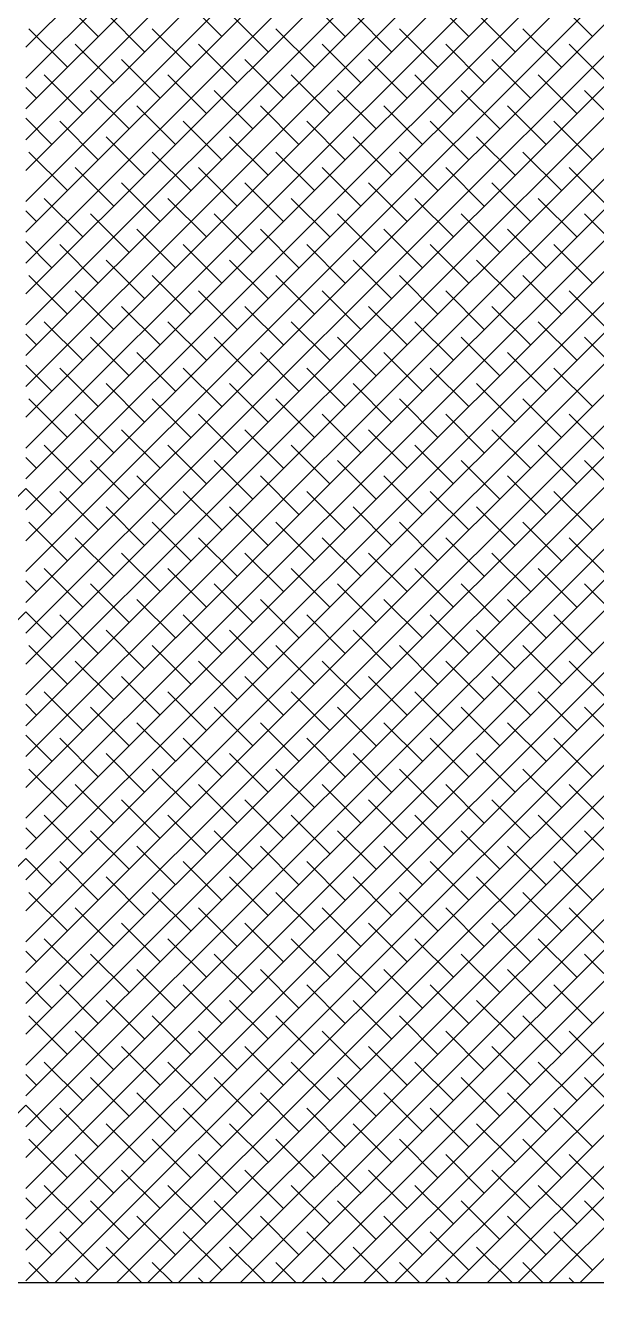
# Model space of a CAD drawing. Extents: x 34 to 831, y 17 to 546.
# Drawn here: x 148.079 to 148.405, y 54.447 to 55.186 of the extents above; entities that cross this region are included whole.
import ezdxf

# ---------------------------------------------------------------- set-up
doc = ezdxf.new("R2010")
doc.units = 0
doc.header["$LTSCALE"] = 8
doc.layers.get('0').update_dxf_attribs({"color": 2, "linetype": 'CONTINUOUS'})
doc.layers.add('DIM', color=2, linetype='CONTINUOUS')
doc.layers.add('OT', color=1, linetype='CONTINUOUS')

msp = doc.modelspace()

# ---------------------------------------------------------------- hatches: boundary and pattern name
at = {"layer": 'DIM'}
h = msp.add_hatch(dxfattribs=at)
h.set_pattern_fill('ANSI31', color=256, angle=90, style=0)
h.set_pattern_definition([(135, (-0.3992, -5.7), (-2.245064, -2.245064), [])])
h.paths.add_polyline_path([(152.32938, 40.71542), (152.32938, 54.46542), (136.32789, 54.46542), (136.32789, 40.71542), (133.82882, 40.71542), (133.82882, 25.33702), (141.8836, 25.33702), (143.3836, 27.83702), (143.3836, 22.83702), (144.8836, 25.33702), (154.89592, 25.33702), (154.89592, 40.71542)])

# ---------------------------------------------------------------- linework, layer by layer
for p, q in [((148.07864, 55.17344), (148.72463, 55.81943)), ((148.07864, 55.15576), (148.73347, 55.81059)), ((148.07864, 55.13808), (148.74231, 55.80175)), ((148.07864, 55.1204), (148.75114, 55.79291)), ((148.07864, 55.10273), (148.75998, 55.78407)), ((148.07864, 55.08505), (148.76882, 55.77524)), ((148.07864, 55.06737), (148.77766, 55.7664)), ((148.07864, 55.04969), (148.7865, 55.75756)), ((148.07864, 55.03202), (148.79534, 55.74872)), ((148.07864, 55.01434), (148.80418, 55.73988)), ((148.07864, 54.99666), (148.81302, 55.73104)), ((148.07864, 54.97898), (148.82186, 55.7222)), ((148.07864, 54.96131), (148.83069, 55.71336)), ((148.07864, 54.94363), (148.83953, 55.70453)), ((148.07864, 54.92595), (148.84837, 55.69569)), ((148.07864, 54.90827), (148.85721, 55.68685)), ((148.07864, 54.89059), (148.86605, 55.67801)), ((148.07864, 54.87292), (148.87489, 55.66917)), ((148.07864, 54.85524), (148.88373, 55.66033)), ((148.07864, 54.83756), (148.89257, 55.65149)), ((148.07864, 54.81988), (148.9014, 55.64265)), ((148.07864, 54.80221), (148.91024, 55.63381)), ((148.07864, 54.78453), (148.91908, 55.62498)), ((148.07864, 54.76685), (148.92792, 55.61614)), ((148.07864, 54.74917), (148.93676, 55.6073)), ((148.07864, 54.7315), (148.9456, 55.59846)), ((148.07864, 54.71382), (148.95444, 55.58962)), ((148.07864, 54.69614), (148.96328, 55.58078)), ((148.07864, 54.67846), (148.97212, 55.57194)), ((148.07864, 54.66078), (148.98095, 55.5631)), ((148.07864, 54.64311), (148.98979, 55.55427)), ((148.07864, 54.62543), (148.99863, 55.54543)), ((148.07864, 54.60775), (149.00747, 55.53659)), ((148.07864, 54.59007), (149.01631, 55.52775)), ((148.07864, 54.5724), (149.02515, 55.51891)), ((148.07864, 54.55472), (149.03399, 55.51007)), ((148.07864, 54.53704), (149.04283, 55.50123)), ((148.07864, 54.51936), (149.05167, 55.49239)), ((148.07864, 54.50169), (149.0605, 55.48355)), ((148.07864, 54.48401), (149.06934, 55.47472)), ((148.07864, 54.46633), (149.07818, 55.46588)), ((148.09541, 54.46542), (149.08702, 55.45704)), ((148.11308, 54.46542), (149.09586, 55.4482)), ((148.13076, 54.46542), (149.1047, 55.43936)), ((148.14844, 54.46542), (149.11354, 55.43052)), ((148.16612, 54.46542), (149.12238, 55.42168)), ((148.18379, 54.46542), (149.13121, 55.41284)), ((148.20147, 54.46542), (149.14005, 55.404)), ((148.21915, 54.46542), (149.14889, 55.39517)), ((148.23683, 54.46542), (149.15773, 55.38633)), ((148.2545, 54.46542), (149.16657, 55.37749)), ((148.27218, 54.46542), (149.17541, 55.36865)), ((148.28986, 54.46542), (149.18425, 55.35981)), ((148.30754, 54.46542), (149.19309, 55.35097)), ((148.32522, 54.46542), (149.20193, 55.34213)), ((148.34289, 54.46542), (149.21076, 55.33329)), ((148.36057, 54.46542), (149.2196, 55.32446)), ((148.37825, 54.46542), (149.22844, 55.31562)), ((148.39593, 54.46542), (149.23728, 55.30678)), ((148.12014, 55.17958), (148.09804, 55.20168)), ((148.19085, 55.17958), (148.16875, 55.20168)), ((148.26156, 55.17958), (148.23946, 55.20168)), ((148.33227, 55.17958), (148.31017, 55.20168)), ((148.40298, 55.17958), (148.38088, 55.20168)), ((148.14665, 55.17075), (148.12456, 55.19284)), ((148.21737, 55.17075), (148.19527, 55.19284)), ((148.28808, 55.17075), (148.26598, 55.19284)), ((148.35879, 55.17075), (148.33669, 55.19284)), ((148.10246, 55.16191), (148.08036, 55.184)), ((148.17317, 55.16191), (148.15107, 55.184)), ((148.24388, 55.16191), (148.22178, 55.184)), ((148.31459, 55.16191), (148.2925, 55.184)), ((148.3853, 55.16191), (148.36321, 55.184)), ((148.12898, 55.15307), (148.10688, 55.17517)), ((148.19969, 55.15307), (148.17759, 55.17517)), ((148.2704, 55.15307), (148.2483, 55.17517)), ((148.34111, 55.15307), (148.31901, 55.17517)), ((148.41182, 55.15307), (148.38972, 55.17517)), ((148.15549, 55.14423), (148.1334, 55.16633)), ((148.2262, 55.14423), (148.20411, 55.16633)), ((148.29691, 55.14423), (148.27482, 55.16633)), ((148.36763, 55.14423), (148.34553, 55.16633)), ((148.1113, 55.13539), (148.0892, 55.15749)), ((148.18201, 55.13539), (148.15991, 55.15749)), ((148.25272, 55.13539), (148.23062, 55.15749)), ((148.32343, 55.13539), (148.30133, 55.15749)), ((148.39414, 55.13539), (148.37204, 55.15749)), ((148.08478, 55.14423), (148.07864, 55.15038)), ((148.13782, 55.12655), (148.11572, 55.14865)), ((148.20853, 55.12655), (148.18643, 55.14865)), ((148.27924, 55.12655), (148.25714, 55.14865)), ((148.34995, 55.12655), (148.32785, 55.14865)), ((148.42066, 55.12655), (148.39856, 55.14865)), ((148.16433, 55.11771), (148.14224, 55.13981)), ((148.23504, 55.11771), (148.21295, 55.13981)), ((148.30575, 55.11771), (148.28366, 55.13981)), ((148.37646, 55.11771), (148.35437, 55.13981)), ((148.09362, 55.11771), (148.07864, 55.1327)), ((148.12014, 55.10887), (148.09804, 55.13097)), ((148.19085, 55.10887), (148.16875, 55.13097)), ((148.26156, 55.10887), (148.23946, 55.13097)), ((148.33227, 55.10887), (148.31017, 55.13097)), ((148.40298, 55.10887), (148.38088, 55.13097)), ((148.14665, 55.10004), (148.12456, 55.12213)), ((148.21737, 55.10004), (148.19527, 55.12213)), ((148.28808, 55.10004), (148.26598, 55.12213)), ((148.35879, 55.10004), (148.33669, 55.12213)), ((148.10246, 55.0912), (148.08036, 55.11329)), ((148.17317, 55.0912), (148.15107, 55.11329)), ((148.24388, 55.0912), (148.22178, 55.11329)), ((148.31459, 55.0912), (148.2925, 55.11329)), ((148.3853, 55.0912), (148.36321, 55.11329)), ((148.12898, 55.08236), (148.10688, 55.10445)), ((148.19969, 55.08236), (148.17759, 55.10445)), ((148.2704, 55.08236), (148.2483, 55.10445)), ((148.34111, 55.08236), (148.31901, 55.10445)), ((148.41182, 55.08236), (148.38972, 55.10445)), ((148.15549, 55.07352), (148.1334, 55.09562)), ((148.2262, 55.07352), (148.20411, 55.09562)), ((148.29691, 55.07352), (148.27482, 55.09562)), ((148.36763, 55.07352), (148.34553, 55.09562)), ((148.1113, 55.06468), (148.0892, 55.08678)), ((148.18201, 55.06468), (148.15991, 55.08678)), ((148.25272, 55.06468), (148.23062, 55.08678)), ((148.32343, 55.06468), (148.30133, 55.08678)), ((148.39414, 55.06468), (148.37204, 55.08678)), ((148.08478, 55.07352), (148.07864, 55.07967)), ((148.13782, 55.05584), (148.11572, 55.07794)), ((148.20853, 55.05584), (148.18643, 55.07794)), ((148.27924, 55.05584), (148.25714, 55.07794)), ((148.34995, 55.05584), (148.32785, 55.07794)), ((148.42066, 55.05584), (148.39856, 55.07794)), ((148.16433, 55.047), (148.14224, 55.0691)), ((148.23504, 55.047), (148.21295, 55.0691)), ((148.30575, 55.047), (148.28366, 55.0691)), ((148.37646, 55.047), (148.35437, 55.0691)), ((148.09362, 55.047), (148.07864, 55.06199)), ((148.12014, 55.03816), (148.09804, 55.06026)), ((148.19085, 55.03816), (148.16875, 55.06026)), ((148.26156, 55.03816), (148.23946, 55.06026)), ((148.33227, 55.03816), (148.31017, 55.06026)), ((148.40298, 55.03816), (148.38088, 55.06026)), ((148.14665, 55.02932), (148.12456, 55.05142)), ((148.21737, 55.02932), (148.19527, 55.05142)), ((148.28808, 55.02932), (148.26598, 55.05142)), ((148.35879, 55.02932), (148.33669, 55.05142)), ((148.10246, 55.02049), (148.08036, 55.04258)), ((148.17317, 55.02049), (148.15107, 55.04258)), ((148.24388, 55.02049), (148.22178, 55.04258)), ((148.31459, 55.02049), (148.2925, 55.04258)), ((148.3853, 55.02049), (148.36321, 55.04258)), ((148.12898, 55.01165), (148.10688, 55.03374)), ((148.19969, 55.01165), (148.17759, 55.03374)), ((148.2704, 55.01165), (148.2483, 55.03374)), ((148.34111, 55.01165), (148.31901, 55.03374)), ((148.41182, 55.01165), (148.38972, 55.03374)), ((148.15549, 55.00281), (148.1334, 55.0249)), ((148.2262, 55.00281), (148.20411, 55.0249)), ((148.29691, 55.00281), (148.27482, 55.0249)), ((148.36763, 55.00281), (148.34553, 55.0249)), ((148.1113, 54.99397), (148.0892, 55.01607)), ((148.18201, 54.99397), (148.15991, 55.01607)), ((148.25272, 54.99397), (148.23062, 55.01607)), ((148.32343, 54.99397), (148.30133, 55.01607)), ((148.39414, 54.99397), (148.37204, 55.01607)), ((148.08478, 55.00281), (148.07864, 55.00896)), ((148.13782, 54.98513), (148.11572, 55.00723)), ((148.20853, 54.98513), (148.18643, 55.00723)), ((148.27924, 54.98513), (148.25714, 55.00723)), ((148.34995, 54.98513), (148.32785, 55.00723)), ((148.42066, 54.98513), (148.39856, 55.00723)), ((148.16433, 54.97629), (148.14224, 54.99839)), ((148.23504, 54.97629), (148.21295, 54.99839)), ((148.30575, 54.97629), (148.28366, 54.99839)), ((148.37646, 54.97629), (148.35437, 54.99839)), ((148.09362, 54.97629), (148.07864, 54.99128)), ((148.12014, 54.96745), (148.09804, 54.98955)), ((148.19085, 54.96745), (148.16875, 54.98955)), ((148.26156, 54.96745), (148.23946, 54.98955)), ((148.33227, 54.96745), (148.31017, 54.98955)), ((148.40298, 54.96745), (148.38088, 54.98955)), ((148.14665, 54.95861), (148.12456, 54.98071)), ((148.21737, 54.95861), (148.19527, 54.98071)), ((148.28808, 54.95861), (148.26598, 54.98071)), ((148.35879, 54.95861), (148.33669, 54.98071)), ((148.10246, 54.94977), (148.08036, 54.97187)), ((148.17317, 54.94977), (148.15107, 54.97187)), ((148.24388, 54.94977), (148.22178, 54.97187)), ((148.31459, 54.94977), (148.2925, 54.97187)), ((148.3853, 54.94977), (148.36321, 54.97187)), ((148.12898, 54.94094), (148.10688, 54.96303)), ((148.19969, 54.94094), (148.17759, 54.96303)), ((148.2704, 54.94094), (148.2483, 54.96303)), ((148.34111, 54.94094), (148.31901, 54.96303)), ((148.41182, 54.94094), (148.38972, 54.96303)), ((148.15549, 54.9321), (148.1334, 54.95419)), ((148.2262, 54.9321), (148.20411, 54.95419)), ((148.29691, 54.9321), (148.27482, 54.95419)), ((148.36763, 54.9321), (148.34553, 54.95419)), ((148.1113, 54.92326), (148.0892, 54.94536)), ((148.18201, 54.92326), (148.15991, 54.94536)), ((148.25272, 54.92326), (148.23062, 54.94536)), ((148.32343, 54.92326), (148.30133, 54.94536)), ((148.39414, 54.92326), (148.37204, 54.94536)), ((148.08478, 54.9321), (148.07864, 54.93824)), ((148.13782, 54.91442), (148.11572, 54.93652)), ((148.20853, 54.91442), (148.18643, 54.93652)), ((148.27924, 54.91442), (148.25714, 54.93652)), ((148.34995, 54.91442), (148.32785, 54.93652)), ((148.42066, 54.91442), (148.39856, 54.93652)), ((148.16433, 54.90558), (148.14224, 54.92768)), ((148.23504, 54.90558), (148.21295, 54.92768)), ((148.30575, 54.90558), (148.28366, 54.92768)), ((148.37646, 54.90558), (148.35437, 54.92768)), ((148.06365, 54.90558), (148.07864, 54.92057)), ((148.09362, 54.90558), (148.07864, 54.92057)), ((148.12014, 54.89674), (148.09804, 54.91884)), ((148.19085, 54.89674), (148.16875, 54.91884)), ((148.26156, 54.89674), (148.23946, 54.91884)), ((148.33227, 54.89674), (148.31017, 54.91884)), ((148.40298, 54.89674), (148.38088, 54.91884)), ((148.14665, 54.8879), (148.12456, 54.91)), ((148.21737, 54.8879), (148.19527, 54.91)), ((148.28808, 54.8879), (148.26598, 54.91)), ((148.35879, 54.8879), (148.33669, 54.91)), ((148.10246, 54.87906), (148.08036, 54.90116)), ((148.17317, 54.87906), (148.15107, 54.90116)), ((148.24388, 54.87906), (148.22178, 54.90116)), ((148.31459, 54.87906), (148.2925, 54.90116)), ((148.3853, 54.87906), (148.36321, 54.90116)), ((148.12898, 54.87023), (148.10688, 54.89232)), ((148.19969, 54.87023), (148.17759, 54.89232)), ((148.2704, 54.87023), (148.2483, 54.89232)), ((148.34111, 54.87023), (148.31901, 54.89232)), ((148.41182, 54.87023), (148.38972, 54.89232)), ((148.15549, 54.86139), (148.1334, 54.88348)), ((148.2262, 54.86139), (148.20411, 54.88348)), ((148.29691, 54.86139), (148.27482, 54.88348)), ((148.36763, 54.86139), (148.34553, 54.88348)), ((148.1113, 54.85255), (148.0892, 54.87464)), ((148.18201, 54.85255), (148.15991, 54.87464)), ((148.25272, 54.85255), (148.23062, 54.87464)), ((148.32343, 54.85255), (148.30133, 54.87464)), ((148.39414, 54.85255), (148.37204, 54.87464)), ((148.08478, 54.86139), (148.07864, 54.86753)), ((148.13782, 54.84371), (148.11572, 54.86581)), ((148.20853, 54.84371), (148.18643, 54.86581)), ((148.27924, 54.84371), (148.25714, 54.86581)), ((148.34995, 54.84371), (148.32785, 54.86581)), ((148.42066, 54.84371), (148.39856, 54.86581)), ((148.06365, 54.83487), (148.07864, 54.84986)), ((148.09362, 54.83487), (148.07864, 54.84986)), ((148.16433, 54.83487), (148.14224, 54.85697)), ((148.23504, 54.83487), (148.21295, 54.85697)), ((148.30575, 54.83487), (148.28366, 54.85697)), ((148.37646, 54.83487), (148.35437, 54.85697)), ((148.12014, 54.82603), (148.09804, 54.84813)), ((148.19085, 54.82603), (148.16875, 54.84813)), ((148.26156, 54.82603), (148.23946, 54.84813)), ((148.33227, 54.82603), (148.31017, 54.84813)), ((148.40298, 54.82603), (148.38088, 54.84813)), ((148.14665, 54.81719), (148.12456, 54.83929)), ((148.21737, 54.81719), (148.19527, 54.83929)), ((148.28808, 54.81719), (148.26598, 54.83929)), ((148.35879, 54.81719), (148.33669, 54.83929)), ((148.10246, 54.80835), (148.08036, 54.83045)), ((148.17317, 54.80835), (148.15107, 54.83045)), ((148.24388, 54.80835), (148.22178, 54.83045)), ((148.31459, 54.80835), (148.2925, 54.83045)), ((148.3853, 54.80835), (148.36321, 54.83045)), ((148.12898, 54.79951), (148.10688, 54.82161)), ((148.19969, 54.79951), (148.17759, 54.82161)), ((148.2704, 54.79951), (148.2483, 54.82161)), ((148.34111, 54.79951), (148.31901, 54.82161)), ((148.41182, 54.79951), (148.38972, 54.82161)), ((148.15549, 54.79068), (148.1334, 54.81277)), ((148.2262, 54.79068), (148.20411, 54.81277)), ((148.29691, 54.79068), (148.27482, 54.81277)), ((148.36763, 54.79068), (148.34553, 54.81277)), ((148.1113, 54.78184), (148.0892, 54.80393)), ((148.18201, 54.78184), (148.15991, 54.80393)), ((148.25272, 54.78184), (148.23062, 54.80393)), ((148.32343, 54.78184), (148.30133, 54.80393)), ((148.39414, 54.78184), (148.37204, 54.80393)), ((148.08478, 54.79068), (148.07864, 54.79682)), ((148.13782, 54.773), (148.11572, 54.7951)), ((148.20853, 54.773), (148.18643, 54.7951)), ((148.27924, 54.773), (148.25714, 54.7951)), ((148.34995, 54.773), (148.32785, 54.7951)), ((148.42066, 54.773), (148.39856, 54.7951)), ((148.16433, 54.76416), (148.14224, 54.78626)), ((148.23504, 54.76416), (148.21295, 54.78626)), ((148.30575, 54.76416), (148.28366, 54.78626)), ((148.37646, 54.76416), (148.35437, 54.78626)), ((148.09362, 54.76416), (148.07864, 54.77915)), ((148.12014, 54.75532), (148.09804, 54.77742)), ((148.19085, 54.75532), (148.16875, 54.77742)), ((148.26156, 54.75532), (148.23946, 54.77742)), ((148.33227, 54.75532), (148.31017, 54.77742)), ((148.40298, 54.75532), (148.38088, 54.77742)), ((148.14665, 54.74648), (148.12456, 54.76858)), ((148.21737, 54.74648), (148.19527, 54.76858)), ((148.28808, 54.74648), (148.26598, 54.76858)), ((148.35879, 54.74648), (148.33669, 54.76858)), ((148.10246, 54.73764), (148.08036, 54.75974)), ((148.17317, 54.73764), (148.15107, 54.75974)), ((148.24388, 54.73764), (148.22178, 54.75974)), ((148.31459, 54.73764), (148.2925, 54.75974)), ((148.3853, 54.73764), (148.36321, 54.75974)), ((148.12898, 54.7288), (148.10688, 54.7509)), ((148.19969, 54.7288), (148.17759, 54.7509)), ((148.2704, 54.7288), (148.2483, 54.7509)), ((148.34111, 54.7288), (148.31901, 54.7509)), ((148.41182, 54.7288), (148.38972, 54.7509)), ((148.15549, 54.71997), (148.1334, 54.74206)), ((148.2262, 54.71997), (148.20411, 54.74206)), ((148.29691, 54.71997), (148.27482, 54.74206)), ((148.36763, 54.71997), (148.34553, 54.74206)), ((148.1113, 54.71113), (148.0892, 54.73322)), ((148.18201, 54.71113), (148.15991, 54.73322)), ((148.25272, 54.71113), (148.23062, 54.73322)), ((148.32343, 54.71113), (148.30133, 54.73322)), ((148.39414, 54.71113), (148.37204, 54.73322)), ((148.08478, 54.71997), (148.07864, 54.72611)), ((148.13782, 54.70229), (148.11572, 54.72438)), ((148.20853, 54.70229), (148.18643, 54.72438)), ((148.27924, 54.70229), (148.25714, 54.72438)), ((148.34995, 54.70229), (148.32785, 54.72438)), ((148.42066, 54.70229), (148.39856, 54.72438)), ((148.16433, 54.69345), (148.14224, 54.71555)), ((148.23504, 54.69345), (148.21295, 54.71555)), ((148.30575, 54.69345), (148.28366, 54.71555)), ((148.37646, 54.69345), (148.35437, 54.71555)), ((148.06365, 54.69345), (148.07864, 54.70843)), ((148.09362, 54.69345), (148.07864, 54.70843)), ((148.12014, 54.68461), (148.09804, 54.70671)), ((148.19085, 54.68461), (148.16875, 54.70671)), ((148.26156, 54.68461), (148.23946, 54.70671)), ((148.33227, 54.68461), (148.31017, 54.70671)), ((148.40298, 54.68461), (148.38088, 54.70671)), ((148.14665, 54.67577), (148.12456, 54.69787)), ((148.21737, 54.67577), (148.19527, 54.69787)), ((148.28808, 54.67577), (148.26598, 54.69787)), ((148.35879, 54.67577), (148.33669, 54.69787)), ((148.10246, 54.66693), (148.08036, 54.68903)), ((148.17317, 54.66693), (148.15107, 54.68903)), ((148.24388, 54.66693), (148.22178, 54.68903)), ((148.31459, 54.66693), (148.2925, 54.68903)), ((148.3853, 54.66693), (148.36321, 54.68903)), ((148.12898, 54.65809), (148.10688, 54.68019)), ((148.19969, 54.65809), (148.17759, 54.68019)), ((148.2704, 54.65809), (148.2483, 54.68019)), ((148.34111, 54.65809), (148.31901, 54.68019)), ((148.41182, 54.65809), (148.38972, 54.68019)), ((148.15549, 54.64925), (148.1334, 54.67135)), ((148.2262, 54.64925), (148.20411, 54.67135)), ((148.29691, 54.64925), (148.27482, 54.67135)), ((148.36763, 54.64925), (148.34553, 54.67135)), ((148.1113, 54.64042), (148.0892, 54.66251)), ((148.18201, 54.64042), (148.15991, 54.66251)), ((148.25272, 54.64042), (148.23062, 54.66251)), ((148.32343, 54.64042), (148.30133, 54.66251)), ((148.39414, 54.64042), (148.37204, 54.66251)), ((148.08478, 54.64925), (148.07864, 54.6554)), ((148.13782, 54.63158), (148.11572, 54.65367)), ((148.20853, 54.63158), (148.18643, 54.65367)), ((148.27924, 54.63158), (148.25714, 54.65367)), ((148.34995, 54.63158), (148.32785, 54.65367)), ((148.42066, 54.63158), (148.39856, 54.65367)), ((148.16433, 54.62274), (148.14224, 54.64484)), ((148.23504, 54.62274), (148.21295, 54.64484)), ((148.30575, 54.62274), (148.28366, 54.64484)), ((148.37646, 54.62274), (148.35437, 54.64484)), ((148.09362, 54.62274), (148.07864, 54.63772)), ((148.12014, 54.6139), (148.09804, 54.636)), ((148.19085, 54.6139), (148.16875, 54.636)), ((148.26156, 54.6139), (148.23946, 54.636)), ((148.33227, 54.6139), (148.31017, 54.636)), ((148.40298, 54.6139), (148.38088, 54.636)), ((148.14665, 54.60506), (148.12456, 54.62716)), ((148.21737, 54.60506), (148.19527, 54.62716)), ((148.28808, 54.60506), (148.26598, 54.62716)), ((148.35879, 54.60506), (148.33669, 54.62716)), ((148.10246, 54.59622), (148.08036, 54.61832)), ((148.17317, 54.59622), (148.15107, 54.61832)), ((148.24388, 54.59622), (148.22178, 54.61832)), ((148.31459, 54.59622), (148.2925, 54.61832)), ((148.3853, 54.59622), (148.36321, 54.61832)), ((148.12898, 54.58738), (148.10688, 54.60948)), ((148.19969, 54.58738), (148.17759, 54.60948)), ((148.2704, 54.58738), (148.2483, 54.60948)), ((148.34111, 54.58738), (148.31901, 54.60948)), ((148.41182, 54.58738), (148.38972, 54.60948)), ((148.15549, 54.57854), (148.1334, 54.60064)), ((148.2262, 54.57854), (148.20411, 54.60064)), ((148.29691, 54.57854), (148.27482, 54.60064)), ((148.36763, 54.57854), (148.34553, 54.60064)), ((148.1113, 54.5697), (148.0892, 54.5918)), ((148.18201, 54.5697), (148.15991, 54.5918)), ((148.25272, 54.5697), (148.23062, 54.5918)), ((148.32343, 54.5697), (148.30133, 54.5918)), ((148.39414, 54.5697), (148.37204, 54.5918)), ((148.08478, 54.57854), (148.07864, 54.58469)), ((148.13782, 54.56087), (148.11572, 54.58296)), ((148.20853, 54.56087), (148.18643, 54.58296)), ((148.27924, 54.56087), (148.25714, 54.58296)), ((148.34995, 54.56087), (148.32785, 54.58296)), ((148.42066, 54.56087), (148.39856, 54.58296)), ((148.16433, 54.55203), (148.14224, 54.57412)), ((148.23504, 54.55203), (148.21295, 54.57412)), ((148.30575, 54.55203), (148.28366, 54.57412)), ((148.37646, 54.55203), (148.35437, 54.57412)), ((148.06365, 54.55203), (148.07864, 54.56701)), ((148.09362, 54.55203), (148.07864, 54.56701)), ((148.12014, 54.54319), (148.09804, 54.56529)), ((148.19085, 54.54319), (148.16875, 54.56529)), ((148.26156, 54.54319), (148.23946, 54.56529)), ((148.33227, 54.54319), (148.31017, 54.56529)), ((148.40298, 54.54319), (148.38088, 54.56529)), ((148.14665, 54.53435), (148.12456, 54.55645)), ((148.21737, 54.53435), (148.19527, 54.55645)), ((148.28808, 54.53435), (148.26598, 54.55645)), ((148.35879, 54.53435), (148.33669, 54.55645)), ((148.10246, 54.52551), (148.08036, 54.54761)), ((148.17317, 54.52551), (148.15107, 54.54761)), ((148.24388, 54.52551), (148.22178, 54.54761)), ((148.31459, 54.52551), (148.2925, 54.54761)), ((148.3853, 54.52551), (148.36321, 54.54761)), ((148.12898, 54.51667), (148.10688, 54.53877)), ((148.19969, 54.51667), (148.17759, 54.53877)), ((148.2704, 54.51667), (148.2483, 54.53877)), ((148.34111, 54.51667), (148.31901, 54.53877)), ((148.41182, 54.51667), (148.38972, 54.53877)), ((148.15549, 54.50783), (148.1334, 54.52993)), ((148.2262, 54.50783), (148.20411, 54.52993)), ((148.29691, 54.50783), (148.27482, 54.52993)), ((148.36763, 54.50783), (148.34553, 54.52993)), ((148.1113, 54.49899), (148.0892, 54.52109)), ((148.18201, 54.49899), (148.15991, 54.52109)), ((148.25272, 54.49899), (148.23062, 54.52109)), ((148.32343, 54.49899), (148.30133, 54.52109)), ((148.39414, 54.49899), (148.37204, 54.52109)), ((148.08478, 54.50783), (148.07864, 54.51398)), ((148.13782, 54.49016), (148.11572, 54.51225)), ((148.20853, 54.49016), (148.18643, 54.51225)), ((148.27924, 54.49016), (148.25714, 54.51225)), ((148.34995, 54.49016), (148.32785, 54.51225)), ((148.42066, 54.49016), (148.39856, 54.51225)), ((148.16433, 54.48132), (148.14224, 54.50341)), ((148.23504, 54.48132), (148.21295, 54.50341)), ((148.30575, 54.48132), (148.28366, 54.50341)), ((148.37646, 54.48132), (148.35437, 54.50341)), ((148.09362, 54.48132), (148.07864, 54.4963)), ((148.12014, 54.47248), (148.09804, 54.49457)), ((148.19085, 54.47248), (148.16875, 54.49457)), ((148.26156, 54.47248), (148.23946, 54.49457)), ((148.33227, 54.47248), (148.31017, 54.49457)), ((148.40298, 54.47248), (148.38088, 54.49457)), ((148.14487, 54.46542), (148.12456, 54.48574)), ((148.21558, 54.46542), (148.19527, 54.48574)), ((148.28629, 54.46542), (148.26598, 54.48574)), ((148.357, 54.46542), (148.33669, 54.48574)), ((148.09184, 54.46542), (148.08036, 54.4769)), ((148.16255, 54.46542), (148.15107, 54.4769)), ((148.23326, 54.46542), (148.22178, 54.4769)), ((148.30397, 54.46542), (148.2925, 54.4769)), ((148.37468, 54.46542), (148.36321, 54.4769)), ((148.10951, 54.46542), (148.10688, 54.46806)), ((148.18023, 54.46542), (148.17759, 54.46806)), ((148.25094, 54.46542), (148.2483, 54.46806)), ((148.32165, 54.46542), (148.31901, 54.46806)), ((148.39236, 54.46542), (148.38972, 54.46806))]:
    msp.add_line(p, q)
at = {"layer": 'OT'}
msp.add_line((136.32789, 54.46542), (152.32938, 54.46542), dxfattribs=at)

doc.saveas('drawing.dxf')
